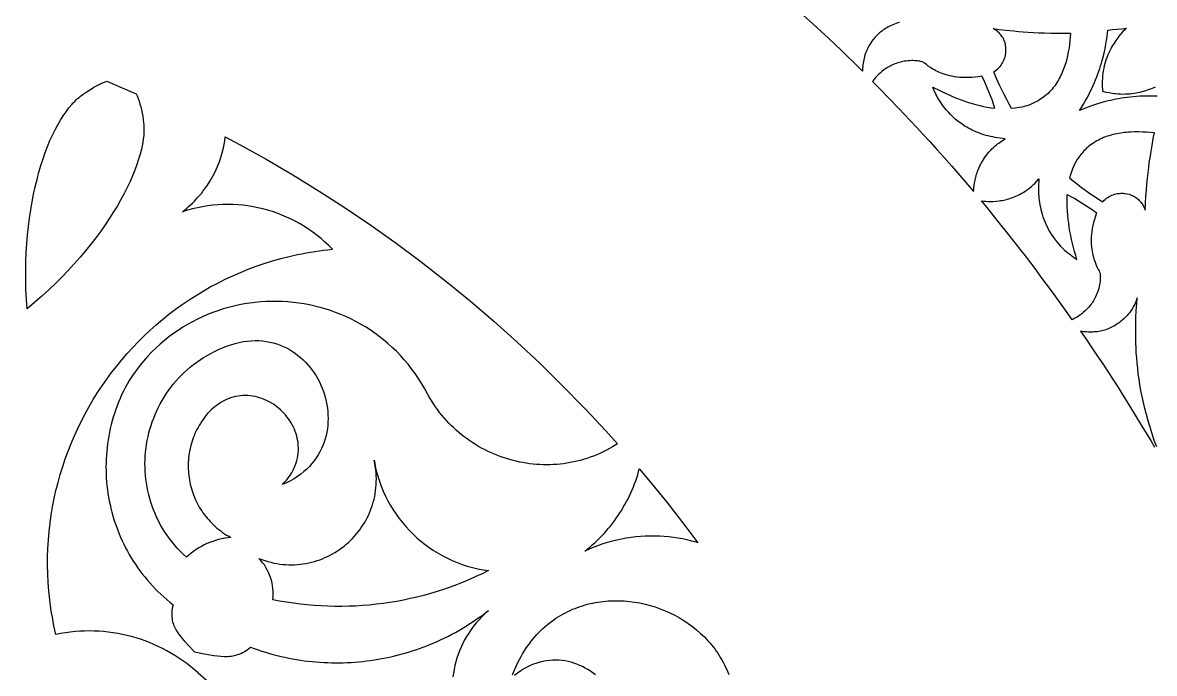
# Model space of a CAD drawing. Extents: x -570 to 570, y -570 to 570.
# Drawn here: x 93.2 to 327.7, y 145.4 to 280.2 of the extents above; entities that cross this region are included whole.
import ezdxf

# ---------------------------------------------------------------- set-up
doc = ezdxf.new("R2010")
doc.units = 0
doc.layers.add('LAYER_1', color=18, linetype='CONTINUOUS')
doc.layers.add('LAYER_2', color=174, linetype='CONTINUOUS')

msp = doc.modelspace()

# ---------------------------------------------------------------- linework, layer by layer
at = {"layer": 'LAYER_1'}
for points in [[(274.92, 280.26), (274.55, 280.16), (274.19, 280.05), (273.85, 279.92), (273.52, 279.79), (273.2, 279.64), (272.89, 279.49), (272.59, 279.33), (272.3, 279.17), (272.02, 279), (271.75, 278.82), (271.49, 278.64), (271.25, 278.45), (271.01, 278.27), (270.79, 278.08), (270.57, 277.88), (270.17, 277.5), (269.81, 277.11), (269.49, 276.74), (269.2, 276.37), (268.96, 276.03), (268.75, 275.71), (268.58, 275.42), (268.41, 275.12), (268.26, 274.81), (268.12, 274.5), (267.99, 274.18), (267.87, 273.86), (267.76, 273.53), (267.66, 273.2), (267.57, 272.86), (267.5, 272.52), (267.43, 272.18), (267.38, 271.84), (267.34, 271.5), (267.3, 271.15), (267.28, 270.81), (267.27, 270.47), (267.28, 270.13), (266.73, 270.67), (265.61, 271.79), (263.89, 273.47), (262.8, 274.52), (261.56, 275.69), (260.17, 277), (258.61, 278.44), (256.9, 280.01), (255.03, 281.7)], [(328.34, 264.95), (327.59, 264.98), (326.85, 265), (326.13, 265), (325.43, 264.99), (324.74, 264.96), (324.06, 264.92), (323.4, 264.87), (322.76, 264.81), (322.13, 264.74), (321.51, 264.65), (320.91, 264.56), (320.33, 264.46), (319.76, 264.35), (319.21, 264.24), (318.67, 264.11), (318.15, 263.99), (317.64, 263.86), (316.67, 263.58), (315.77, 263.3), (314.93, 263.02), (314.16, 262.74), (313.44, 262.47), (312.21, 261.98), (312.64, 262.65), (313.04, 263.32), (313.42, 263.98), (313.78, 264.63), (314.13, 265.28), (314.45, 265.92), (314.76, 266.55), (315.04, 267.17), (315.31, 267.79), (315.57, 268.39), (315.8, 268.99), (316.03, 269.58), (316.23, 270.16), (316.43, 270.72), (316.61, 271.28), (316.77, 271.82), (316.92, 272.36), (317.07, 272.88), (317.31, 273.88), (317.52, 274.83), (317.69, 275.73), (317.83, 276.56), (317.94, 277.34), (318.03, 278.05), (318.1, 278.68), (319.07, 278.76), (320.03, 278.85), (321, 278.96), (321.96, 279.1), (321.61, 278.75), (321.23, 278.35), (320.82, 277.89), (320.4, 277.38), (320.18, 277.1), (319.97, 276.81), (319.75, 276.5), (319.53, 276.18), (319.32, 275.85), (319.1, 275.5), (318.89, 275.14), (318.69, 274.76), (318.49, 274.37), (318.3, 273.97), (318.12, 273.55), (317.94, 273.12), (317.78, 272.68), (317.63, 272.22), (317.48, 271.75), (317.36, 271.27), (317.24, 270.77), (317.15, 270.26), (317.07, 269.73), (317, 269.2), (316.96, 268.64), (316.93, 268.08), (316.92, 267.5), (316.94, 266.91), (316.97, 266.46), (317.01, 266), (317.68, 265.84), (318.36, 265.71), (319.04, 265.59), (319.38, 265.54), (319.72, 265.51), (320.23, 265.47), (320.73, 265.44), (321.23, 265.43), (321.71, 265.44), (322.18, 265.46), (322.64, 265.49), (323.09, 265.54), (323.53, 265.6), (323.96, 265.67), (324.38, 265.75), (324.79, 265.83), (325.19, 265.93), (325.58, 266.04), (325.95, 266.15), (326.32, 266.27), (326.67, 266.4), (327.01, 266.53), (327.35, 266.66), (327.97, 266.94)], [(131.25, 143.95), (129.53, 145.49), (129.51, 145.51), (128.75, 146.17), (127.98, 146.81), (127.19, 147.43), (126.38, 148.02), (125.56, 148.58), (124.73, 149.12), (123.88, 149.63), (123.02, 150.11), (122.15, 150.57), (121.26, 151.01), (120.37, 151.41), (119.46, 151.79), (118.54, 152.14), (117.62, 152.47), (116.68, 152.76), (115.74, 153.03), (114.79, 153.28), (113.83, 153.49), (112.87, 153.68), (111.9, 153.84), (110.92, 153.96), (109.94, 154.07), (108.96, 154.14), (107.98, 154.18), (106.99, 154.2), (106, 154.18), (105.01, 154.14), (104.02, 154.06), (103.02, 153.96), (102.03, 153.83), (101.04, 153.66), (100.06, 153.47), (99.85, 154.37), (99.66, 155.27), (99.48, 156.17), (99.32, 157.07), (99.17, 157.97), (99.03, 158.87), (98.79, 160.66), (98.6, 162.45), (98.46, 164.24), (98.37, 166.02), (98.33, 167.79), (98.34, 169.55), (98.39, 171.31), (98.5, 173.06), (98.65, 174.79), (98.84, 176.52), (99.08, 178.24), (99.37, 179.94), (99.7, 181.64), (100.07, 183.31), (100.49, 184.98), (100.95, 186.63), (101.46, 188.26), (102, 189.88), (102.59, 191.48), (103.22, 193.06), (103.88, 194.63), (104.59, 196.17), (105.34, 197.7), (106.12, 199.2), (106.95, 200.68), (107.81, 202.14), (108.7, 203.58), (109.64, 204.99), (110.61, 206.38), (111.61, 207.74), (112.65, 209.08), (113.73, 210.39), (114.84, 211.67), (115.98, 212.92), (117.15, 214.15), (118.36, 215.34), (119.59, 216.5), (120.86, 217.63), (122.16, 218.73), (123.49, 219.8), (124.85, 220.83), (126.24, 221.83), (127.65, 222.8), (129.1, 223.72), (130.57, 224.61), (132.06, 225.47), (133.59, 226.28), (135.14, 227.06), (136.71, 227.79), (138.31, 228.49), (139.93, 229.14), (141.58, 229.76), (143.25, 230.33), (144.94, 230.85), (146.65, 231.34), (148.39, 231.77), (150.14, 232.16), (151.03, 232.34), (151.92, 232.51), (152.81, 232.66), (153.71, 232.81), (154.62, 232.94), (155.53, 233.06), (156.44, 233.16), (157.36, 233.26), (156.6, 234.03), (155.82, 234.76), (155.01, 235.47), (154.18, 236.14), (153.33, 236.78), (152.47, 237.39), (151.58, 237.97), (150.68, 238.51), (149.76, 239.02), (148.82, 239.5), (147.87, 239.94), (146.91, 240.35), (145.94, 240.72), (144.95, 241.06), (143.95, 241.37), (142.94, 241.64), (141.93, 241.88), (140.91, 242.08), (139.87, 242.24), (138.84, 242.37), (137.8, 242.46), (136.75, 242.52), (135.7, 242.54), (134.65, 242.52), (133.6, 242.47), (132.55, 242.38), (131.5, 242.25), (130.45, 242.08), (129.4, 241.88), (128.36, 241.63), (127.32, 241.35), (126.28, 241.03), (126.72, 241.38), (127.15, 241.73), (127.57, 242.1), (127.98, 242.47), (128.37, 242.84), (128.76, 243.23), (129.13, 243.62), (129.5, 244.03), (129.85, 244.43), (130.2, 244.85), (130.53, 245.27), (130.85, 245.7), (131.46, 246.58), (132.03, 247.47), (132.56, 248.4), (133.04, 249.34), (133.48, 250.3), (133.87, 251.27), (134.21, 252.26), (134.51, 253.27), (134.77, 254.28), (134.98, 255.31), (135.14, 256.35), (135.17, 256.55), (138.1, 255), (143.67, 251.91), (149.18, 248.69), (154.63, 245.33), (160.03, 241.85), (165.35, 238.24), (170.61, 234.5), (175.79, 230.64), (180.89, 226.66), (185.91, 222.57), (190.84, 218.36), (195.67, 214.03), (200.41, 209.6), (204.68, 205.42), (209.81, 200.18), (214.03, 195.68), (216.45, 192.96), (216.09, 192.73), (215.45, 192.34), (214.8, 191.97), (214.15, 191.62), (213.49, 191.29), (212.83, 190.98), (212.16, 190.69), (211.49, 190.42), (210.81, 190.17), (210.13, 189.94), (209.44, 189.73), (208.75, 189.54), (208.06, 189.36), (207.37, 189.21), (206.67, 189.07), (205.97, 188.95), (205.27, 188.85), (204.57, 188.77), (203.86, 188.71), (203.16, 188.66), (202.46, 188.64), (201.75, 188.63), (201.05, 188.64), (200.35, 188.67), (199.65, 188.71), (198.95, 188.77), (198.25, 188.85), (197.56, 188.95), (196.86, 189.07), (196.17, 189.2), (195.49, 189.35), (194.81, 189.52), (194.13, 189.7), (193.45, 189.9), (192.79, 190.12), (192.12, 190.35), (191.47, 190.6), (190.81, 190.87), (190.17, 191.15), (189.53, 191.45), (188.9, 191.76), (188.27, 192.09), (187.66, 192.44), (187.05, 192.8), (186.45, 193.18), (185.86, 193.57), (185.28, 193.98), (184.71, 194.41), (184.14, 194.85), (183.59, 195.3), (183.05, 195.77), (182.52, 196.26), (182, 196.76), (181.5, 197.27), (181, 197.8), (180.52, 198.34), (180.05, 198.9), (179.59, 199.47), (179.15, 200.06), (178.72, 200.66), (178.31, 201.28), (177.91, 201.91), (177.52, 202.55), (177.15, 203.2), (176.54, 204.33), (175.9, 205.42), (175.22, 206.48), (174.52, 207.51), (173.79, 208.5), (173.04, 209.46), (172.25, 210.38), (171.45, 211.27), (170.62, 212.13), (169.76, 212.95), (168.88, 213.74), (167.99, 214.5), (167.07, 215.22), (166.13, 215.91), (165.17, 216.56), (164.2, 217.18), (163.21, 217.76), (162.2, 218.32), (161.18, 218.83), (160.15, 219.32), (159.1, 219.77), (158.04, 220.18), (156.97, 220.56), (155.89, 220.91), (154.8, 221.22), (153.71, 221.5), (152.6, 221.74), (151.49, 221.95), (150.38, 222.12), (149.26, 222.26), (148.13, 222.36), (147.01, 222.43), (145.88, 222.47), (144.75, 222.47), (143.62, 222.43), (142.49, 222.36), (141.37, 222.26), (140.25, 222.12), (139.13, 221.95), (138.01, 221.74), (136.91, 221.49), (135.81, 221.21), (134.71, 220.9), (133.63, 220.55), (132.55, 220.16), (131.49, 219.74), (130.44, 219.28), (129.4, 218.79), (128.37, 218.26), (127.36, 217.7), (126.36, 217.1), (125.38, 216.47), (124.42, 215.8), (123.47, 215.1), (122.54, 214.35), (121.64, 213.58), (120.75, 212.77), (119.89, 211.92), (119.04, 211.03), (118.23, 210.11), (117.43, 209.16), (116.66, 208.17), (115.92, 207.14), (115.21, 206.07), (114.8, 205.34), (114.41, 204.6), (114.04, 203.86), (113.68, 203.1), (113.35, 202.35), (113.03, 201.59), (112.74, 200.82), (112.46, 200.05), (112.2, 199.28), (111.95, 198.51), (111.73, 197.73), (111.52, 196.94), (111.33, 196.16), (111.16, 195.37), (111.01, 194.58), (110.88, 193.79), (110.76, 193), (110.66, 192.21), (110.58, 191.41), (110.52, 190.62), (110.47, 189.82), (110.44, 189.03), (110.43, 188.23), (110.44, 187.44), (110.46, 186.65), (110.5, 185.86), (110.56, 185.07), (110.64, 184.28), (110.73, 183.49), (110.84, 182.71), (110.97, 181.93), (111.11, 181.15), (111.27, 180.38), (111.45, 179.61), (111.65, 178.84), (111.86, 178.08), (112.09, 177.32), (112.33, 176.56), (112.59, 175.82), (112.87, 175.07), (113.16, 174.34), (113.47, 173.61), (113.8, 172.88), (114.14, 172.16), (114.5, 171.45), (114.88, 170.75), (115.27, 170.05), (115.68, 169.36), (116.1, 168.68), (116.54, 168.01), (117, 167.34), (117.47, 166.69), (117.96, 166.04), (118.46, 165.41), (118.98, 164.78), (119.51, 164.16), (120.06, 163.56), (120.63, 162.96), (121.21, 162.38), (121.8, 161.81), (122.41, 161.25), (123.04, 160.7), (123.68, 160.16), (124.34, 159.64), (124.24, 159.23), (124.17, 158.84), (124.11, 158.46), (124.08, 158.09), (124.06, 157.73), (124.06, 157.38), (124.08, 157.05), (124.12, 156.72), (124.18, 156.4), (124.25, 156.09), (124.34, 155.78), (124.44, 155.48), (124.56, 155.19), (124.69, 154.9), (124.83, 154.62), (124.99, 154.34), (125.34, 153.79), (125.74, 153.25), (126.17, 152.71), (126.65, 152.16), (127.68, 151.05), (128.79, 149.87), (130.47, 149.56), (132.04, 149.26), (132.8, 149.14), (133.54, 149.03), (134.26, 148.96), (134.97, 148.92), (135.67, 148.93), (136.01, 148.95), (136.36, 148.99), (136.7, 149.04), (137.04, 149.11), (137.37, 149.2), (137.71, 149.3), (138.05, 149.42), (138.38, 149.55), (138.72, 149.71), (139.05, 149.89), (139.38, 150.09), (139.72, 150.32), (140.05, 150.56), (140.39, 150.83), (141.17, 150.55), (141.96, 150.28), (142.74, 150.02), (143.53, 149.78), (144.33, 149.55), (145.12, 149.33), (145.92, 149.12), (146.72, 148.93), (147.52, 148.75), (148.32, 148.59), (149.12, 148.43), (149.93, 148.29), (150.73, 148.17), (151.54, 148.05), (152.35, 147.95), (153.15, 147.87), (153.96, 147.79), (154.77, 147.73), (155.58, 147.68), (156.39, 147.65), (157.2, 147.62), (158.01, 147.61), (158.82, 147.61), (159.63, 147.63), (160.43, 147.66), (161.24, 147.7), (162.04, 147.75), (162.85, 147.82), (163.65, 147.9), (164.45, 147.99), (165.25, 148.09), (166.05, 148.21), (166.85, 148.34), (167.64, 148.48), (168.43, 148.63), (169.22, 148.8), (170.01, 148.98), (170.79, 149.17), (171.57, 149.38), (172.35, 149.59), (173.13, 149.82), (173.9, 150.06), (174.67, 150.32), (175.43, 150.58), (176.19, 150.86), (176.95, 151.15), (177.7, 151.45), (178.45, 151.77), (179.2, 152.09), (179.94, 152.43), (180.67, 152.78), (181.4, 153.15), (182.13, 153.52), (182.85, 153.91), (183.56, 154.31), (184.27, 154.72), (184.97, 155.14), (185.67, 155.58), (186.36, 156.03), (187.05, 156.49), (187.73, 156.96), (188.4, 157.44), (189.07, 157.94), (189.73, 158.44), (189.04, 157.82), (188.38, 157.18), (187.76, 156.53), (187.18, 155.86), (186.63, 155.18), (186.11, 154.49), (185.63, 153.78), (185.18, 153.07), (184.76, 152.34), (184.38, 151.6), (184.03, 150.86), (183.71, 150.11), (183.42, 149.35), (183.17, 148.58), (182.94, 147.81), (182.75, 147.03), (182.59, 146.25), (182.45, 145.47), (182.35, 144.69)], [(328.24, 192.32), (327.73, 193.69), (327.27, 195.05), (326.84, 196.39), (326.45, 197.71), (326.09, 199.01), (325.77, 200.29), (325.47, 201.55), (325.21, 202.78), (324.97, 203.99), (324.76, 205.18), (324.58, 206.35), (324.42, 207.49), (324.29, 208.61), (324.17, 209.7), (324.08, 210.76), (324, 211.8), (323.95, 212.81), (323.91, 213.79), (323.88, 214.74), (323.87, 215.67), (323.87, 216.56), (323.88, 217.43), (323.9, 218.26), (323.93, 219.06), (324, 220.57), (324.09, 221.95), (324.19, 223.18), (324.05, 222.78), (323.9, 222.4), (323.74, 222.03), (323.56, 221.67), (323.38, 221.33), (323.19, 221), (322.99, 220.69), (322.78, 220.38), (322.56, 220.1), (322.34, 219.82), (322.11, 219.56), (321.88, 219.31), (321.64, 219.07), (321.41, 218.84), (321.16, 218.63), (320.92, 218.43), (320.68, 218.23), (320.43, 218.05), (320.19, 217.88), (319.95, 217.72), (319.48, 217.44), (319.02, 217.19), (318.58, 216.97), (318.17, 216.8), (317.8, 216.66), (317.47, 216.54), (317.16, 216.46), (316.86, 216.38), (316.55, 216.31), (316.23, 216.25), (315.92, 216.2), (315.6, 216.17), (315.28, 216.14), (314.96, 216.12), (314.64, 216.11), (314.32, 216.11), (314, 216.12), (313.69, 216.14), (313.37, 216.16), (313.05, 216.2), (312.74, 216.25), (312.43, 216.3), (313.72, 214.45), (314.94, 212.67), (316.1, 210.95), (317.21, 209.3), (318.25, 207.71), (319.23, 206.2), (320.16, 204.75), (321.03, 203.37), (322.61, 200.83), (323.99, 198.58), (325.17, 196.63), (326.17, 194.99), (326.99, 193.63), (327.79, 192.26)], [(194.72, 145.12), (194.98, 145.79), (195.25, 146.44), (195.54, 147.07), (195.83, 147.69), (196.14, 148.29), (196.46, 148.88), (196.78, 149.45), (197.12, 150), (197.47, 150.54), (197.83, 151.06), (198.19, 151.57), (198.57, 152.07), (198.95, 152.55), (199.35, 153.01), (199.75, 153.46), (200.16, 153.89), (200.58, 154.31), (201.01, 154.72), (201.44, 155.11), (201.88, 155.48), (202.33, 155.84), (202.78, 156.19), (203.25, 156.52), (203.71, 156.84), (204.19, 157.15), (204.67, 157.44), (205.15, 157.71), (205.65, 157.98), (206.14, 158.23), (206.64, 158.46), (207.15, 158.69), (207.66, 158.89), (208.17, 159.09), (208.69, 159.27), (209.21, 159.44), (209.73, 159.6), (210.26, 159.74), (210.79, 159.87), (211.33, 159.99), (211.86, 160.09), (212.4, 160.18), (212.94, 160.26), (213.48, 160.33), (214.57, 160.42), (215.66, 160.47), (216.75, 160.47), (217.84, 160.42), (218.93, 160.33), (220.02, 160.18), (221.1, 160), (222.17, 159.76), (223.23, 159.49), (224.28, 159.17), (225.31, 158.8), (226.33, 158.4), (227.34, 157.95), (228.32, 157.46), (229.28, 156.93), (230.21, 156.36), (231.12, 155.76), (232.01, 155.11), (232.86, 154.43), (233.68, 153.71), (234.47, 152.96), (234.85, 152.57), (235.22, 152.17), (235.58, 151.76), (235.94, 151.34), (236.28, 150.92), (236.61, 150.48), (236.93, 150.04), (237.25, 149.59), (237.55, 149.13), (237.84, 148.66), (238.11, 148.19), (238.38, 147.71), (238.64, 147.22), (238.88, 146.72), (239.11, 146.21), (239.33, 145.7), (239.53, 145.18)], [(211.89, 145.11), (211.39, 145.49), (210.86, 145.86), (210.32, 146.2), (209.77, 146.52), (209.21, 146.81), (208.63, 147.08), (208.04, 147.32), (207.44, 147.53), (206.83, 147.71), (206.21, 147.87), (205.59, 147.99), (204.95, 148.08), (204.31, 148.14), (203.66, 148.16), (203.01, 148.15), (202.36, 148.1), (201.7, 148.02), (201.04, 147.9), (200.37, 147.74), (199.71, 147.55), (199.05, 147.31), (198.38, 147.03), (197.72, 146.71), (197.06, 146.35), (196.41, 145.94), (195.76, 145.49), (195.11, 144.99)]]:
    msp.add_lwpolyline(points, dxfattribs=at)
for points in [[(310.38, 278.06), (310.32, 277.29), (310.25, 276.52), (310.16, 275.74), (310.05, 274.97), (309.91, 274.19), (309.76, 273.42), (309.57, 272.65), (309.36, 271.9), (309.24, 271.52), (309.12, 271.15), (308.99, 270.78), (308.85, 270.42), (308.71, 270.06), (308.55, 269.7), (308.39, 269.35), (308.22, 269.01), (308.04, 268.67), (307.86, 268.33), (307.66, 268), (307.46, 267.68), (307.24, 267.36), (307.02, 267.05), (306.79, 266.75), (306.54, 266.46), (306.27, 266.14), (305.99, 265.85), (305.7, 265.57), (305.42, 265.31), (305.13, 265.06), (304.83, 264.82), (304.54, 264.61), (304.24, 264.4), (303.95, 264.21), (303.65, 264.03), (303.35, 263.86), (303.06, 263.71), (302.77, 263.57), (302.47, 263.44), (302.18, 263.32), (301.9, 263.21), (301.34, 263.01), (300.79, 262.85), (300.27, 262.73), (299.78, 262.63), (299.32, 262.55), (298.89, 262.49), (298.16, 262.41), (297.65, 263.34), (297.15, 264.27), (296.66, 265.2), (296.18, 266.14), (295.72, 267.09), (295.28, 268.05), (294.85, 269.02), (294.45, 269.99), (294.76, 270.21), (295.05, 270.44), (295.31, 270.67), (295.55, 270.91), (295.77, 271.15), (295.96, 271.4), (296.14, 271.65), (296.29, 271.9), (296.42, 272.15), (296.54, 272.41), (296.64, 272.66), (296.73, 272.91), (296.8, 273.15), (296.86, 273.4), (296.9, 273.64), (296.93, 273.87), (296.96, 274.1), (296.97, 274.32), (296.97, 274.74), (296.95, 275.12), (296.91, 275.45), (296.86, 275.73), (296.81, 275.95), (296.75, 276.18), (296.64, 276.49), (296.51, 276.78), (296.37, 277.04), (296.22, 277.29), (296.06, 277.51), (295.89, 277.72), (295.72, 277.91), (295.55, 278.09), (295.38, 278.25), (295.2, 278.39), (294.87, 278.63), (294.58, 278.82), (294.32, 278.97), (295.54, 278.82), (296.97, 278.66), (298.64, 278.49), (299.56, 278.4), (300.53, 278.33), (301.57, 278.25), (302.66, 278.19), (303.8, 278.13), (305, 278.09), (306.26, 278.06), (307.58, 278.04), (308.95, 278.04)], [(269.33, 268.05), (270.87, 266.47), (272.69, 264.59), (274.8, 262.41), (275.95, 261.2), (277.16, 259.91), (278.44, 258.55), (279.78, 257.1), (281.19, 255.56), (282.65, 253.95), (284.17, 252.25), (285.75, 250.46), (287.39, 248.58), (289.08, 246.62), (290.26, 245.24), (290.29, 245.62), (290.33, 246.06), (290.39, 246.54), (290.47, 247.05), (290.58, 247.61), (290.72, 248.19), (290.8, 248.49), (290.9, 248.8), (291, 249.11), (291.11, 249.43), (291.24, 249.75), (291.37, 250.08), (291.52, 250.41), (291.68, 250.74), (291.85, 251.07), (292.04, 251.4), (292.24, 251.74), (292.45, 252.07), (292.68, 252.41), (292.93, 252.74), (293.19, 253.07), (293.46, 253.4), (293.76, 253.73), (294.07, 254.05), (294.4, 254.37), (294.74, 254.68), (294.99, 254.89), (295.24, 255.09), (295.49, 255.28), (295.75, 255.47), (296.28, 255.83), (296.83, 256.17), (296.29, 256.22), (295.76, 256.28), (295.25, 256.35), (294.74, 256.43), (294.25, 256.53), (293.77, 256.63), (293.31, 256.75), (292.85, 256.87), (292.41, 257), (291.97, 257.14), (291.55, 257.29), (291.14, 257.45), (290.74, 257.61), (290.35, 257.78), (289.97, 257.96), (289.61, 258.15), (289.25, 258.34), (288.9, 258.53), (288.56, 258.73), (288.24, 258.94), (287.92, 259.15), (287.61, 259.36), (287.31, 259.58), (287.03, 259.8), (286.75, 260.03), (286.48, 260.25), (285.96, 260.71), (285.49, 261.17), (285.04, 261.64), (284.64, 262.1), (284.26, 262.56), (283.91, 263.02), (283.6, 263.46), (283.31, 263.89), (283.05, 264.3), (282.82, 264.69), (282.62, 265.06), (282.44, 265.41), (282.28, 265.72), (282.04, 266.25), (281.89, 266.63), (281.8, 266.84), (283.25, 266.13), (283.98, 265.79), (284.72, 265.45), (285.46, 265.13), (286.2, 264.81), (286.95, 264.51), (287.71, 264.22), (288.47, 263.95), (289.23, 263.69), (290, 263.45), (290.77, 263.23), (291.55, 263.03), (292.33, 262.86), (293.12, 262.71), (293.91, 262.59), (294.67, 262.49), (294.39, 263.35), (294.1, 264.2), (293.79, 265.04), (293.46, 265.88), (293.11, 266.71), (292.75, 267.53), (292.37, 268.34), (291.97, 269.15), (291.26, 269.02), (290.57, 268.93), (289.9, 268.86), (289.25, 268.83), (288.63, 268.82), (288.02, 268.83), (287.44, 268.87), (286.88, 268.93), (286.34, 269), (285.83, 269.1), (285.33, 269.2), (284.86, 269.33), (284.41, 269.46), (283.98, 269.61), (283.57, 269.76), (283.18, 269.92), (282.81, 270.09), (282.47, 270.25), (282.15, 270.42), (281.84, 270.59), (281.31, 270.92), (280.85, 271.23), (280.48, 271.51), (280.2, 271.73), (280.01, 271.88), (279.89, 271.96), (279.8, 272), (279.6, 272.07), (279.29, 272.16), (279.1, 272.2), (278.89, 272.24), (278.64, 272.27), (278.37, 272.3), (278.08, 272.32), (277.76, 272.34), (277.41, 272.34), (277.04, 272.32), (276.65, 272.3), (276.23, 272.25), (275.87, 272.2), (275.52, 272.14), (275.18, 272.06), (274.85, 271.98), (274.54, 271.89), (274.23, 271.78), (273.93, 271.67), (273.64, 271.56), (273.36, 271.43), (273.09, 271.3), (272.83, 271.16), (272.57, 271.02), (272.33, 270.88), (272.1, 270.72), (271.66, 270.41), (271.25, 270.1), (270.88, 269.77), (270.54, 269.45), (270.23, 269.14), (269.96, 268.84), (269.72, 268.55)], [(115.39, 266.05), (116.69, 265.47), (116.87, 265.06), (117.1, 264.49), (117.3, 263.92), (117.48, 263.33), (117.65, 262.74), (117.79, 262.12), (117.92, 261.49), (118.04, 260.83), (118.14, 260.16), (118.23, 259.45), (118.26, 259.06), (118.29, 258.66), (118.3, 258.24), (118.29, 257.82), (118.28, 257.38), (118.25, 256.93), (118.15, 256.01), (117.99, 255.04), (117.79, 254.03), (117.52, 252.99), (117.21, 251.91), (116.84, 250.8), (116.42, 249.66), (115.95, 248.49), (115.43, 247.3), (114.85, 246.08), (114.22, 244.83), (113.54, 243.57), (112.8, 242.29), (112.02, 240.99), (111.18, 239.68), (110.29, 238.35), (109.35, 237.02), (108.35, 235.67), (107.31, 234.32), (106.21, 232.97), (105.07, 231.61), (103.87, 230.25), (102.62, 228.9), (101.32, 227.55), (99.97, 226.2), (98.57, 224.86), (97.12, 223.53), (95.62, 222.21), (94.07, 220.91), (93.93, 222.93), (93.85, 224.92), (93.8, 226.89), (93.8, 228.83), (93.83, 230.73), (93.91, 232.61), (94.02, 234.44), (94.18, 236.25), (94.36, 238.01), (94.58, 239.74), (94.83, 241.43), (95.12, 243.07), (95.43, 244.67), (95.77, 246.23), (96.14, 247.74), (96.53, 249.21), (96.95, 250.62), (97.39, 251.99), (97.85, 253.3), (98.33, 254.56), (98.83, 255.77), (99.35, 256.91), (99.89, 258.01), (100.43, 259.04), (101, 260.01), (101.57, 260.92), (102.15, 261.76), (102.74, 262.54), (103.34, 263.26), (103.65, 263.59), (103.95, 263.9), (104.25, 264.2), (104.56, 264.48), (104.87, 264.74), (105.18, 264.98), (105.74, 265.41), (106.3, 265.8), (106.85, 266.18), (107.4, 266.52), (107.95, 266.84), (108.49, 267.14), (109.04, 267.42), (109.6, 267.67), (110.16, 267.9), (110.61, 268.07)], [(327.74, 257.38), (326.94, 257.46), (326.12, 257.52), (325.3, 257.56), (324.48, 257.58), (323.65, 257.57), (322.82, 257.54), (322.4, 257.51), (321.99, 257.48), (321.58, 257.43), (321.17, 257.38), (320.76, 257.33), (320.35, 257.26), (319.95, 257.18), (319.55, 257.1), (319.15, 257.01), (318.76, 256.9), (318.37, 256.79), (317.99, 256.67), (317.61, 256.53), (317.23, 256.39), (316.86, 256.23), (316.5, 256.07), (316.14, 255.89), (315.79, 255.7), (315.44, 255.5), (315.11, 255.28), (314.78, 255.06), (314.47, 254.83), (314.18, 254.6), (313.89, 254.37), (313.63, 254.13), (313.37, 253.88), (313.13, 253.63), (312.9, 253.39), (312.68, 253.13), (312.48, 252.88), (312.28, 252.63), (312.1, 252.38), (311.93, 252.12), (311.76, 251.87), (311.47, 251.37), (311.21, 250.88), (310.98, 250.4), (310.79, 249.94), (310.62, 249.5), (310.48, 249.08), (310.36, 248.7), (310.17, 248.04), (310.99, 247.37), (311.83, 246.72), (312.67, 246.09), (313.53, 245.46), (314.39, 244.85), (315.27, 244.26), (316.15, 243.67), (317.03, 243.1), (317.3, 243.37), (317.58, 243.61), (317.85, 243.83), (318.12, 244.02), (318.4, 244.19), (318.68, 244.34), (318.95, 244.47), (319.22, 244.57), (319.49, 244.66), (319.76, 244.73), (320.02, 244.79), (320.28, 244.83), (320.54, 244.85), (320.79, 244.86), (321.03, 244.87), (321.27, 244.86), (321.49, 244.84), (321.71, 244.81), (322.12, 244.74), (322.49, 244.65), (322.81, 244.55), (323.07, 244.46), (323.28, 244.37), (323.5, 244.27), (323.7, 244.15), (323.89, 244.02), (324.08, 243.88), (324.26, 243.73), (324.43, 243.57), (324.6, 243.4), (324.76, 243.23), (324.91, 243.04), (325.06, 242.85), (325.19, 242.66), (325.32, 242.46), (325.44, 242.25), (325.55, 242.04), (325.65, 241.83), (325.74, 241.62), (325.83, 241.4), (325.9, 242.83), (325.98, 244.2), (326.08, 245.51), (326.19, 246.77), (326.31, 247.97), (326.43, 249.11), (326.57, 250.19), (326.7, 251.22), (326.84, 252.19), (326.98, 253.1), (327.26, 254.75), (327.51, 256.18)], [(310.72, 218.67), (309.67, 220.16), (308.62, 221.64), (307.55, 223.12), (306.48, 224.59), (305.4, 226.06), (304.31, 227.52), (303.22, 228.98), (302.12, 230.43), (301.01, 231.88), (299.9, 233.32), (297.66, 236.2), (295.39, 239.05), (293.11, 241.89), (291.93, 243.28), (292.32, 243.24), (292.75, 243.21), (293.23, 243.18), (293.76, 243.18), (294.32, 243.19), (294.92, 243.23), (295.55, 243.29), (295.87, 243.34), (296.21, 243.4), (296.54, 243.46), (296.89, 243.54), (297.24, 243.62), (297.59, 243.72), (297.95, 243.83), (298.31, 243.96), (298.67, 244.1), (299.04, 244.25), (299.4, 244.41), (299.77, 244.6), (300.15, 244.79), (300.52, 245.01), (300.89, 245.24), (301.26, 245.49), (301.63, 245.76), (302, 246.05), (302.25, 246.25), (302.49, 246.46), (302.72, 246.68), (302.95, 246.9), (303.4, 247.36), (303.83, 247.84), (303.78, 247.28), (303.74, 246.63), (303.73, 245.92), (303.73, 245.54), (303.74, 245.14), (303.76, 244.73), (303.79, 244.3), (303.83, 243.86), (303.88, 243.41), (303.95, 242.95), (304.03, 242.48), (304.12, 242), (304.23, 241.52), (304.35, 241.02), (304.49, 240.52), (304.65, 240.02), (304.83, 239.51), (305.03, 239), (305.25, 238.49), (305.49, 237.97), (305.76, 237.45), (306.04, 236.94), (306.36, 236.42), (306.69, 235.91), (307.06, 235.4), (307.45, 234.9), (307.87, 234.4), (308.32, 233.91), (308.8, 233.42), (309.13, 233.11), (309.48, 232.8), (309.83, 232.51), (310.19, 232.22), (310.56, 231.95), (310.94, 231.68), (311.32, 231.42), (311.7, 231.17), (311.46, 231.99), (311.22, 232.81), (311, 233.63), (310.79, 234.46), (310.6, 235.29), (310.42, 236.13), (310.25, 236.97), (310.11, 237.81), (309.98, 238.66), (309.87, 239.5), (309.78, 240.35), (309.71, 241.2), (309.67, 242.05), (309.64, 242.9), (309.64, 243.75), (309.66, 244.6), (310.46, 244.19), (311.26, 243.76), (312.04, 243.32), (312.81, 242.85), (313.56, 242.36), (314.31, 241.86), (315.04, 241.34), (315.76, 240.8), (315.51, 240.12), (315.3, 239.46), (315.12, 238.81), (314.97, 238.18), (314.85, 237.57), (314.76, 236.97), (314.69, 236.4), (314.65, 235.84), (314.63, 235.29), (314.64, 234.77), (314.66, 234.26), (314.7, 233.78), (314.76, 233.31), (314.83, 232.86), (314.91, 232.43), (315, 232.02), (315.1, 231.63), (315.21, 231.27), (315.32, 230.92), (315.44, 230.59), (315.67, 230), (315.9, 229.5), (316.11, 229.1), (316.28, 228.78), (316.4, 228.56), (316.46, 228.43), (316.48, 228.33), (316.51, 228.12), (316.54, 227.81), (316.55, 227.61), (316.54, 227.39), (316.53, 227.14), (316.52, 226.87), (316.48, 226.57), (316.44, 226.25), (316.37, 225.91), (316.29, 225.54), (316.2, 225.16), (316.07, 224.75), (315.96, 224.4), (315.84, 224.07), (315.7, 223.75), (315.56, 223.44), (315.41, 223.14), (315.26, 222.86), (315.1, 222.58), (314.93, 222.32), (314.76, 222.06), (314.58, 221.82), (314.4, 221.58), (314.22, 221.36), (314.03, 221.14), (313.84, 220.94), (313.46, 220.56), (313.07, 220.21), (312.69, 219.9), (312.32, 219.62), (311.95, 219.37), (311.61, 219.16), (311.29, 218.97)], [(142.13, 214.34), (142.9, 214.28), (143.66, 214.18), (144.4, 214.05), (145.12, 213.88), (145.82, 213.67), (146.51, 213.42), (147.18, 213.14), (147.83, 212.83), (148.46, 212.49), (149.07, 212.12), (149.66, 211.72), (150.23, 211.29), (150.78, 210.84), (151.3, 210.36), (151.81, 209.86), (152.29, 209.33), (152.75, 208.79), (153.18, 208.22), (153.59, 207.64), (153.97, 207.04), (154.33, 206.42), (154.66, 205.78), (154.97, 205.14), (155.25, 204.48), (155.5, 203.81), (155.72, 203.13), (155.92, 202.44), (156.09, 201.75), (156.22, 201.05), (156.33, 200.34), (156.41, 199.64), (156.45, 198.93), (156.47, 198.21), (156.45, 197.5), (156.4, 196.79), (156.32, 196.09), (156.2, 195.38), (156.06, 194.69), (155.87, 194), (155.65, 193.31), (155.4, 192.64), (155.11, 191.98), (154.78, 191.33), (154.42, 190.69), (154.02, 190.07), (153.58, 189.46), (153.11, 188.87), (152.59, 188.3), (152.04, 187.74), (151.45, 187.21), (150.81, 186.7), (150.14, 186.21), (149.42, 185.75), (148.66, 185.31), (147.86, 184.9), (147.02, 184.52), (147.47, 185), (147.89, 185.49), (148.27, 185.98), (148.62, 186.48), (148.93, 186.98), (149.21, 187.48), (149.45, 187.99), (149.66, 188.5), (149.84, 189.01), (150, 189.53), (150.12, 190.04), (150.21, 190.55), (150.27, 191.06), (150.31, 191.57), (150.31, 192.08), (150.29, 192.59), (150.25, 193.09), (150.18, 193.58), (150.09, 194.07), (149.97, 194.56), (149.83, 195.04), (149.66, 195.51), (149.48, 195.97), (149.27, 196.43), (149.04, 196.87), (148.8, 197.31), (148.53, 197.73), (148.25, 198.15), (147.95, 198.55), (147.63, 198.94), (147.3, 199.31), (146.95, 199.67), (146.58, 200.02), (146.21, 200.35), (145.82, 200.66), (145.41, 200.96), (145, 201.24), (144.57, 201.5), (144.13, 201.74), (143.68, 201.96), (143.23, 202.17), (142.76, 202.35), (142.29, 202.51), (141.81, 202.64), (141.33, 202.76), (140.83, 202.85), (140.34, 202.91), (139.84, 202.95), (139.33, 202.97), (138.82, 202.95), (138.31, 202.91), (137.8, 202.85), (137.29, 202.75), (136.78, 202.62), (136.27, 202.47), (135.76, 202.28), (135.25, 202.06), (134.74, 201.81), (134.24, 201.53), (133.74, 201.21), (133.25, 200.86), (132.76, 200.48), (132.28, 200.06), (131.81, 199.6), (131.47, 199.22), (131.15, 198.83), (130.84, 198.43), (130.55, 198.03), (130.27, 197.63), (130, 197.21), (129.75, 196.79), (129.51, 196.37), (129.29, 195.94), (129.08, 195.51), (128.88, 195.08), (128.69, 194.64), (128.52, 194.2), (128.36, 193.75), (128.22, 193.3), (128.09, 192.85), (127.97, 192.39), (127.86, 191.94), (127.77, 191.48), (127.69, 191.02), (127.62, 190.56), (127.57, 190.1), (127.53, 189.63), (127.5, 189.17), (127.48, 188.71), (127.48, 188.25), (127.49, 187.78), (127.51, 187.32), (127.55, 186.86), (127.6, 186.4), (127.66, 185.94), (127.73, 185.49), (127.82, 185.04), (127.91, 184.58), (128.02, 184.14), (128.14, 183.69), (128.28, 183.25), (128.42, 182.81), (128.58, 182.37), (128.75, 181.94), (128.94, 181.52), (129.13, 181.1), (129.34, 180.68), (129.55, 180.27), (129.78, 179.86), (130.03, 179.46), (130.28, 179.07), (130.54, 178.68), (130.82, 178.3), (131.11, 177.92), (131.41, 177.56), (131.72, 177.2), (132.04, 176.85), (132.37, 176.5), (132.72, 176.17), (133.07, 175.84), (133.44, 175.53), (133.82, 175.22), (134.21, 174.92), (134.61, 174.63), (135.02, 174.35), (135.44, 174.08), (135.88, 173.83), (136.32, 173.58), (135.68, 173.51), (135.04, 173.41), (134.41, 173.29), (133.79, 173.14), (133.17, 172.96), (132.56, 172.76), (131.96, 172.54), (131.37, 172.29), (130.79, 172.02), (130.23, 171.72), (129.67, 171.4), (129.13, 171.06), (128.6, 170.69), (128.09, 170.3), (127.59, 169.89), (127.11, 169.46), (126.44, 170.08), (125.81, 170.72), (125.2, 171.37), (124.62, 172.04), (124.06, 172.71), (123.53, 173.4), (123.03, 174.11), (122.56, 174.82), (122.11, 175.54), (121.69, 176.28), (121.3, 177.02), (120.94, 177.77), (120.6, 178.53), (120.28, 179.3), (119.99, 180.08), (119.73, 180.86), (119.5, 181.64), (119.29, 182.43), (119.1, 183.23), (118.94, 184.03), (118.81, 184.83), (118.7, 185.63), (118.62, 186.44), (118.56, 187.25), (118.53, 188.05), (118.52, 188.86), (118.54, 189.67), (118.58, 190.47), (118.65, 191.28), (118.74, 192.08), (118.85, 192.87), (118.99, 193.67), (119.15, 194.46), (119.34, 195.24), (119.55, 196.02), (119.78, 196.79), (120.04, 197.55), (120.32, 198.31), (120.62, 199.06), (120.95, 199.8), (121.3, 200.53), (121.68, 201.25), (122.07, 201.95), (122.49, 202.65), (122.93, 203.33), (123.39, 204.01), (123.88, 204.66), (124.39, 205.31), (124.92, 205.94), (125.47, 206.55), (126.04, 207.15), (126.64, 207.73), (127.26, 208.3), (127.89, 208.84), (128.55, 209.37), (129.24, 209.88), (129.94, 210.37), (130.66, 210.84), (131.4, 211.29), (132.17, 211.71), (132.95, 212.12), (133.76, 212.5), (134.59, 212.86), (135.43, 213.19), (136.32, 213.5), (137.19, 213.76), (138.04, 213.97), (138.89, 214.14), (139.72, 214.25), (140.54, 214.32), (141.34, 214.35)], [(166.47, 187.38), (166.77, 186.3), (167.11, 185.23), (167.49, 184.19), (167.91, 183.16), (168.37, 182.16), (168.87, 181.18), (169.4, 180.22), (169.97, 179.29), (170.58, 178.38), (171.21, 177.5), (171.89, 176.64), (172.59, 175.82), (173.33, 175.02), (174.09, 174.25), (174.89, 173.51), (175.71, 172.8), (176.57, 172.13), (177.45, 171.49), (178.35, 170.88), (179.28, 170.31), (180.23, 169.77), (181.21, 169.27), (182.21, 168.81), (183.22, 168.39), (184.26, 168), (185.32, 167.66), (186.4, 167.36), (187.49, 167.1), (188.6, 166.89), (189.72, 166.72), (188.42, 166.07), (187.11, 165.46), (185.79, 164.87), (184.46, 164.32), (183.12, 163.79), (181.77, 163.29), (180.41, 162.82), (179.05, 162.38), (177.67, 161.97), (176.29, 161.58), (174.9, 161.23), (173.51, 160.9), (172.11, 160.61), (170.7, 160.34), (169.29, 160.11), (167.88, 159.9), (166.46, 159.73), (165.03, 159.58), (163.61, 159.46), (162.18, 159.37), (160.75, 159.32), (159.32, 159.29), (157.88, 159.29), (156.45, 159.32), (155.01, 159.39), (153.58, 159.48), (152.15, 159.6), (150.71, 159.75), (149.28, 159.94), (147.85, 160.15), (146.43, 160.4), (145.01, 160.67), (145.07, 161.25), (145.1, 161.83), (145.09, 162.41), (145.05, 162.99), (144.98, 163.56), (144.87, 164.13), (144.73, 164.7), (144.56, 165.26), (144.36, 165.81), (144.13, 166.34), (143.87, 166.87), (143.58, 167.37), (143.26, 167.87), (142.91, 168.34), (142.53, 168.8), (142.13, 169.23), (142.75, 168.99), (143.38, 168.78), (144, 168.59), (144.62, 168.42), (145.24, 168.28), (145.86, 168.16), (146.48, 168.07), (147.1, 167.99), (147.71, 167.94), (148.32, 167.91), (148.93, 167.91), (149.53, 167.92), (150.13, 167.96), (150.73, 168.01), (151.32, 168.09), (151.91, 168.19), (152.49, 168.3), (153.06, 168.44), (153.63, 168.59), (154.19, 168.77), (154.75, 168.96), (155.29, 169.17), (155.83, 169.39), (156.36, 169.64), (156.88, 169.9), (157.39, 170.18), (157.89, 170.47), (158.39, 170.78), (158.87, 171.1), (159.34, 171.44), (159.8, 171.8), (160.25, 172.17), (160.68, 172.55), (161.1, 172.95), (161.51, 173.36), (161.91, 173.79), (162.29, 174.22), (162.66, 174.67), (163.02, 175.13), (163.36, 175.61), (163.68, 176.09), (163.99, 176.59), (164.29, 177.1), (164.56, 177.61), (164.82, 178.14), (165.06, 178.68), (165.29, 179.22), (165.49, 179.78), (165.68, 180.34), (165.85, 180.91), (166, 181.49), (166.13, 182.08), (166.24, 182.68), (166.33, 183.28), (166.4, 183.89), (166.45, 184.5), (166.47, 185.12), (166.48, 185.75), (166.46, 186.38), (166.41, 187.01), (166.35, 187.66), (166.26, 188.3), (166.25, 188.34)], [(166.15, 188.95), (166.25, 188.34), (166.22, 188.48), (166.01, 189.6)], [(222.57, 185.91), (226.66, 180.89), (230.64, 175.79), (233.13, 172.45), (232.76, 172.57), (231.83, 172.83), (230.89, 173.06), (229.95, 173.26), (228.99, 173.44), (228.04, 173.58), (227.07, 173.7), (226.11, 173.79), (225.14, 173.85), (224.16, 173.87), (223.19, 173.87), (222.21, 173.84), (221.23, 173.78), (220.25, 173.69), (219.27, 173.57), (218.29, 173.42), (217.32, 173.25), (216.35, 173.04), (215.38, 172.8), (214.41, 172.53), (213.45, 172.23), (212.49, 171.9), (211.54, 171.54), (210.6, 171.15), (209.66, 170.73), (210.2, 171.15), (210.73, 171.59), (211.24, 172.03), (211.75, 172.49), (212.25, 172.95), (212.73, 173.43), (213.21, 173.91), (213.67, 174.41), (214.12, 174.91), (214.56, 175.42), (214.99, 175.94), (215.41, 176.47), (215.82, 177.01), (216.21, 177.56), (216.6, 178.11), (216.97, 178.67), (217.33, 179.24), (217.67, 179.82), (218.01, 180.4), (218.33, 180.99), (218.64, 181.59), (218.94, 182.19), (219.22, 182.8), (219.49, 183.41), (219.75, 184.03), (219.99, 184.66), (220.23, 185.29), (220.44, 185.93), (220.65, 186.57), (220.84, 187.22), (220.98, 187.76)]]:
    msp.add_lwpolyline(points, close=True, dxfattribs=at)
at = {"layer": 'LAYER_2'}
msp.add_lwpolyline([(0, 570, 0.414214), (-570, 0, 0.414214), (0, -570, 0.414214), (570, 0, 0.414214)], format="xyb", close=True, dxfattribs=at)

doc.saveas('drawing.dxf')
